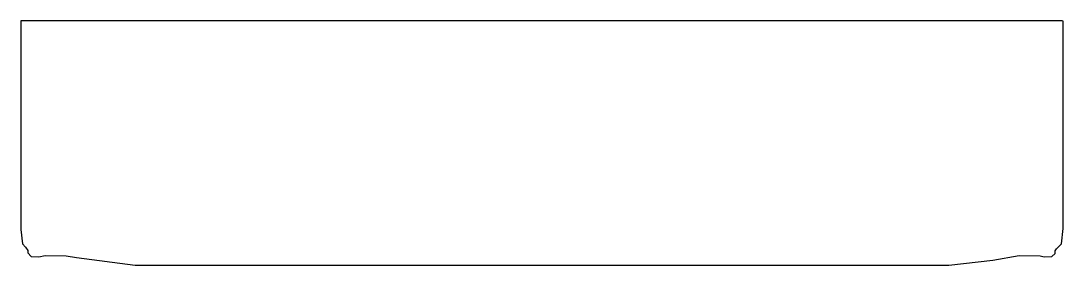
# Model space of a CAD drawing. Extents: x -3.41 to 3.41, y -0.8 to 0.8.
import ezdxf

# ---------------------------------------------------------------- set-up
doc = ezdxf.new("R2010")
doc.units = 0

# ---------------------------------------------------------------- blocks, each defined once
blk = doc.blocks.new('柜橱顶视')
blk.add_lwpolyline([(3.4067, 0.7983), (-3.4033, 0.7983), (-3.4067, 0.7983), (-3.4067, -0.565), (-3.3967, -0.6584), (-3.3767, -0.6817), (-3.36, -0.7017), (-3.36, -0.7184), (-3.34, -0.7417), (-3.29, -0.745), (-3.2467, -0.735), (-3.11, -0.7384), (-3.0433, -0.7484), (-2.66, -0.7984), (2.6633, -0.7984), (2.95, -0.765), (3.1233, -0.735), (3.26, -0.7384), (3.2867, -0.745), (3.3367, -0.7417), (3.3567, -0.7217), (3.3567, -0.705), (3.3667, -0.6917), (3.4, -0.6584), (3.41, -0.5584), (3.41, 0.7983)])

msp = doc.modelspace()

# ---------------------------------------------------------------- block references
msp.add_blockref('柜橱顶视', (0, 0))

doc.saveas('drawing.dxf')
